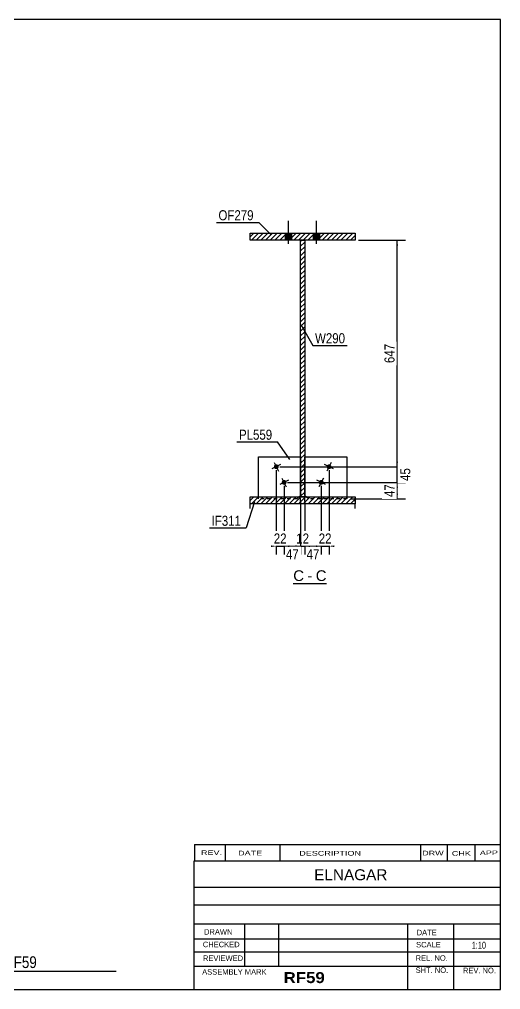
# Model space of a CAD drawing. Header units: millimetres. Extents: x -35 to 367, y -174 to 103.
# Drawn here: x 229.6 to 367.1, y -174.4 to 102.6 of the extents above; entities that cross this region are included whole.
import ezdxf

# ---------------------------------------------------------------- set-up
doc = ezdxf.new("R2010")
doc.units = ezdxf.units.MM
doc.linetypes.add('DXK_LINE_DOT1', pattern=[1.8814, 0.9407, -0.9407])
doc.styles.add('Arial', font='ARIAL.TTF', dxfattribs={"height": 0.2})
doc.styles.add('Arial Bold', font='ARIALBD.TTF', dxfattribs={"height": 0.2})
doc.styles.add('Arial Narrow', font='ARIALN.TTF', dxfattribs={"height": 0.2})

# ---------------------------------------------------------------- blocks, each defined once
blk = doc.blocks.new('Unknown-627307464-1210')
at = {"color": 5, "linetype": 'Continuous'}
for p, q in [((367.12, 102.62), (-32.88, 102.62)), ((-32.88, 102.62), (-32.88, -174.38)), ((367.12, -174.38), (367.12, 102.62)), ((-32.88, -174.38), (367.12, -174.38))]:
    blk.add_line(p, q, dxfattribs=at)
at = {"color": 174, "linetype": 'Continuous', "style": 'Arial'}
blk.add_text('Tekla structures', height=1.9102, rotation=90, dxfattribs=at).set_placement((-33.38, -173.88))
blk = doc.blocks.new('Unknown-627307464-14 - 1870')
at = {"color": 7, "linetype": 'Continuous'}
blk.add_line((307.86, -58.48), (317.37, -58.48), dxfattribs=at)
at = {"color": 0, "linetype": 'Continuous'}
blk.add_wipeout([(310.95, -57.73), (310.95, -54.53), (307.86, -54.53), (307.86, -57.73)], dxfattribs=at)
blk.add_wipeout([(313.33, -57.73), (313.33, -54.53), (311.91, -54.53), (311.91, -57.73)], dxfattribs=at)
at = {"color": 96, "linetype": 'Continuous', "style": 'Arial'}
blk.add_text('C', height=3.06, dxfattribs=at).set_placement((307.86, -57.73))
at = {"color": 0, "linetype": 'Continuous'}
blk.add_wipeout([(317.37, -57.73), (317.37, -54.53), (314.29, -54.53), (314.29, -57.73)], dxfattribs=at)
at = {"color": 96, "linetype": 'Continuous', "style": 'Arial'}
for s, p in [('C', (314.29, -57.73)), ('-', (311.91, -57.73))]:
    blk.add_text(s, height=3.06, dxfattribs=at).set_placement(p)
blk = doc.blocks.new('Bolt-627307464-1879 - 1870')
at = {"linetype": 'Continuous'}
for points in [[(307.45, 41.56), (305.65, 41.56), (305.65, 39.56), (307.45, 39.56)], [(307.45, 41.56), (305.65, 41.56), (305.65, 39.56), (307.45, 39.56)], [(315.45, 41.56), (313.65, 41.56), (313.65, 39.56), (315.45, 39.56)], [(315.45, 41.56), (313.65, 41.56), (313.65, 39.56), (315.45, 39.56)]]:
    blk.add_hatch(color=3, dxfattribs=at).paths.add_polyline_path(points)
at = {"color": 3, "linetype": 'Continuous'}
for p, q in [((306.55, 38.56), (306.55, 45.06)), ((306.55, 38.56), (306.55, 45.06)), ((314.55, 38.56), (314.55, 45.06)), ((314.55, 38.56), (314.55, 45.06)), ((305.65, 39.56), (305.65, 41.56)), ((305.65, 39.56), (305.65, 41.56)), ((307.45, 39.56), (307.45, 41.56)), ((307.45, 39.56), (307.45, 41.56)), ((313.65, 39.56), (313.65, 41.56)), ((313.65, 39.56), (313.65, 41.56)), ((315.45, 39.56), (315.45, 41.56)), ((315.45, 39.56), (315.45, 41.56))]:
    blk.add_line(p, q, dxfattribs=at)
blk = doc.blocks.new('Bolt-627307464-1873 - 1870')
at = {"linetype": 'Continuous'}
for points in [[(318.71, -25.42, -1), (317.46, -24.79, -1)], [(316.47, -29.89, -1), (315.22, -29.26, -1)]]:
    blk.add_hatch(color=3, dxfattribs=at).paths.add_polyline_path(points)
at = {"color": 3, "linetype": 'Continuous'}
for p, q in [((319.34, -25.73), (316.83, -24.48)), ((318.71, -23.85), (317.46, -26.36)), ((317.1, -30.2), (314.6, -28.95)), ((316.47, -28.33), (315.22, -30.83))]:
    blk.add_line(p, q, dxfattribs=at)
blk = doc.blocks.new('Part-627307464-1898 - 1870')
at = {"linetype": 'Continuous'}
h = blk.add_hatch(dxfattribs=at)
h.set_pattern_fill('', scale=0.3, style=0, pattern_type=0)
h.set_pattern_definition([(45, (311.14865, -33.6953), (-0.673519, 0.673519), [])])
h.paths.add_polyline_path([(309.95, -33.7), (311.15, -33.7), (311.15, 39.56), (309.95, 39.56)])
at = {"color": 2, "linetype": 'Continuous'}
for p, q in [((309.95, -33.7), (309.95, 39.56)), ((309.95, 39.56), (311.15, 39.56)), ((311.15, 39.56), (311.15, -33.7)), ((311.15, -33.7), (309.95, -33.7))]:
    blk.add_line(p, q, dxfattribs=at)
at = {"color": 7, "linetype": 'DXK_LINE_DOT1'}
for p, q in [((309.95, -35.03), (309.95, -33.7)), ((311.15, -35.03), (311.15, -33.7))]:
    blk.add_line(p, q, dxfattribs=at)
blk = doc.blocks.new('Bolt-627307464-1874 - 1870')
at = {"linetype": 'Continuous'}
for points in [[(303.64, -24.79, -1), (302.39, -25.42, -1)], [(305.87, -29.26, -1), (304.62, -29.89, -1)]]:
    blk.add_hatch(color=3, dxfattribs=at).paths.add_polyline_path(points)
at = {"color": 3, "linetype": 'Continuous'}
for p, q in [((304.26, -24.48), (301.76, -25.73)), ((302.39, -23.85), (303.64, -26.36)), ((306.5, -28.95), (304, -30.2)), ((304.62, -28.33), (305.87, -30.83))]:
    blk.add_line(p, q, dxfattribs=at)
blk = doc.blocks.new('Part-627307464-1899 - 1870')
at = {"color": 2, "linetype": 'Continuous'}
for p, q in [((311.18, -33.28), (311.18, -22.28)), ((311.18, -22.28), (323.18, -22.28)), ((323.18, -22.28), (323.18, -33.7)), ((311.6, -33.7), (311.18, -33.28))]:
    blk.add_line(p, q, dxfattribs=at)
at = {"color": 7, "linetype": 'DXK_LINE_DOT1'}
for p, q in [((311.18, -22.28), (323.18, -22.28)), ((312.18, -34.28), (311.6, -33.7)), ((323.18, -34.28), (312.18, -34.28)), ((323.18, -33.7), (323.18, -34.28))]:
    blk.add_line(p, q, dxfattribs=at)
blk = doc.blocks.new('Part-627307464-1921 - 1870')
at = {"color": 2, "linetype": 'Continuous'}
for p, q in [((297.92, -22.28), (309.92, -22.28)), ((297.92, -33.7), (297.92, -22.28)), ((309.92, -22.28), (309.92, -33.28)), ((309.5, -33.7), (309.92, -33.28))]:
    blk.add_line(p, q, dxfattribs=at)
at = {"color": 7, "linetype": 'DXK_LINE_DOT1'}
for p, q in [((297.92, -22.28), (309.92, -22.28)), ((297.92, -34.28), (297.92, -33.7)), ((308.92, -34.28), (297.92, -34.28)), ((309.5, -33.7), (308.92, -34.28))]:
    blk.add_line(p, q, dxfattribs=at)
blk = doc.blocks.new('Part-627307464-1928 - 1870')
at = {"linetype": 'Continuous'}
h = blk.add_hatch(dxfattribs=at)
h.set_pattern_fill('', scale=0.3, style=0, pattern_type=0)
h.set_pattern_definition([(45, (325.54865, -35.6995), (-0.67352, 0.67352), [])])
h.paths.add_polyline_path([(295.55, -35.7), (325.55, -35.7), (325.55, -33.7), (295.55, -33.7)])
at = {"color": 7, "linetype": 'DXK_LINE_DOT1'}
for p, q in [((295.55, -35.03), (295.55, -33.7)), ((325.55, -35.03), (325.55, -33.7))]:
    blk.add_line(p, q, dxfattribs=at)
at = {"color": 2, "linetype": 'Continuous'}
for p, q in [((295.55, -35.7), (295.55, -33.7)), ((295.55, -33.7), (325.55, -33.7)), ((295.55, -37.04), (295.55, -35.7)), ((325.55, -35.7), (295.55, -35.7)), ((325.55, -33.7), (325.55, -35.7)), ((325.55, -37.04), (325.55, -35.7))]:
    blk.add_line(p, q, dxfattribs=at)
blk = doc.blocks.new('Part-627307464-1939 - 1870')
at = {"linetype": 'Continuous'}
h = blk.add_hatch(dxfattribs=at)
h.set_pattern_fill('', scale=0.3, style=0, pattern_type=0)
h.set_pattern_definition([(45, (325.54865, 39.5628), (-0.67352, 0.67352), [])])
h.paths.add_polyline_path([(295.55, 39.56), (325.55, 39.56), (325.55, 41.56), (295.55, 41.56)])
at = {"color": 2, "linetype": 'Continuous'}
for p, q in [((295.55, 39.56), (295.55, 41.56)), ((295.55, 41.56), (325.55, 41.56)), ((325.55, 41.56), (325.55, 39.56)), ((325.55, 39.56), (295.55, 39.56))]:
    blk.add_line(p, q, dxfattribs=at)
blk = doc.blocks.new('StraightDimension-627307464-3877 - 1870')
at = {"linetype": 'Continuous'}
for points in [[(312.65, -48.03), (311.15, -47.78), (312.65, -47.53)], [(314.35, -47.53), (315.85, -47.78), (314.35, -48.03)]]:
    blk.add_hatch(color=7, dxfattribs=at).paths.add_polyline_path(points)
at = {"color": 7, "linetype": 'Continuous'}
for p, q in [((315.85, -30.58), (315.85, -50.03)), ((311.15, -35.02), (311.15, -50.03)), ((311.15, -47.78), (315.85, -47.78))]:
    blk.add_line(p, q, dxfattribs=at)
at = {"color": 0}
blk.add_wipeout([(315.93, -52.13), (315.93, -47.93), (311.07, -47.93), (311.07, -52.13)], dxfattribs=at)
at = {"color": 3, "style": 'Arial Narrow'}
blk.add_text('47', height=2.863, dxfattribs=at).set_placement((311.67, -51.53))
blk = doc.blocks.new('StraightDimension-627307464-3876 - 1870')
at = {"linetype": 'Continuous'}
for points in [[(314.35, -47.53), (315.85, -47.78), (314.35, -48.03)], [(319.58, -48.03), (318.08, -47.78), (319.58, -47.53)]]:
    blk.add_hatch(color=7, dxfattribs=at).paths.add_polyline_path(points)
at = {"color": 7, "linetype": 'Continuous'}
for p, q in [((318.08, -26.11), (318.08, -50.18)), ((315.85, -30.58), (315.85, -50.18)), ((315.85, -47.78), (318.08, -47.78))]:
    blk.add_line(p, q, dxfattribs=at)
at = {"color": 0}
blk.add_wipeout([(319.39, -47.63), (319.39, -43.43), (314.54, -43.43), (314.54, -47.63)], dxfattribs=at)
at = {"color": 3, "style": 'Arial Narrow'}
blk.add_text('22', height=2.863, dxfattribs=at).set_placement((315.14, -47.03))
blk = doc.blocks.new('StraightDimension-627307464-5524 - 1870')
at = {"linetype": 'Continuous'}
for points in [[(337.3, -31.08), (337.55, -29.58), (337.8, -31.08)], [(337.8, -32.78), (337.55, -34.28), (337.3, -32.78)]]:
    blk.add_hatch(color=7, dxfattribs=at).paths.add_polyline_path(points)
at = {"color": 7, "linetype": 'Continuous'}
for p, q in [((306.25, -29.58), (339.95, -29.58)), ((337.55, -34.28), (337.55, -29.58)), ((324.18, -34.28), (339.95, -34.28))]:
    blk.add_line(p, q, dxfattribs=at)
at = {"color": 0}
blk.add_wipeout([(337.4, -29.5), (333.2, -29.5), (333.2, -34.36), (337.4, -34.36)], dxfattribs=at)
at = {"color": 3, "style": 'Arial Narrow'}
blk.add_text('47', height=2.863, rotation=90.0002, dxfattribs=at).set_placement((336.8, -33.76))
blk = doc.blocks.new('StraightDimension-627307464-3878 - 1870')
at = {"linetype": 'Continuous'}
for points in [[(308.45, -47.53), (309.95, -47.78), (308.45, -48.03)], [(312.65, -48.03), (311.15, -47.78), (312.65, -47.53)]]:
    blk.add_hatch(color=7, dxfattribs=at).paths.add_polyline_path(points)
at = {"color": 7, "linetype": 'Continuous'}
for p, q in [((309.95, -35.02), (309.95, -50.18)), ((311.15, -35.02), (311.15, -50.18)), ((309.95, -47.78), (311.15, -47.78))]:
    blk.add_line(p, q, dxfattribs=at)
at = {"color": 0}
blk.add_wipeout([(312.98, -47.63), (312.98, -43.43), (308.12, -43.43), (308.12, -47.63)], dxfattribs=at)
at = {"color": 3, "style": 'Arial Narrow'}
blk.add_text('12', height=2.863, dxfattribs=at).set_placement((308.72, -47.03))
blk = doc.blocks.new('StraightDimension-627307464-3879 - 1870')
at = {"linetype": 'Continuous'}
for points in [[(306.75, -48.03), (305.25, -47.78), (306.75, -47.53)], [(308.45, -47.53), (309.95, -47.78), (308.45, -48.03)]]:
    blk.add_hatch(color=7, dxfattribs=at).paths.add_polyline_path(points)
at = {"color": 7, "linetype": 'Continuous'}
for p, q in [((305.25, -30.58), (305.25, -50.03)), ((309.95, -35.02), (309.95, -50.03)), ((305.25, -47.78), (309.95, -47.78))]:
    blk.add_line(p, q, dxfattribs=at)
at = {"color": 0}
blk.add_wipeout([(310.03, -52.13), (310.03, -47.93), (305.17, -47.93), (305.17, -52.13)], dxfattribs=at)
at = {"color": 3, "style": 'Arial Narrow'}
blk.add_text('47', height=2.863, dxfattribs=at).set_placement((305.77, -51.53))
blk = doc.blocks.new('StraightDimension-627307464-3880 - 1870')
at = {"linetype": 'Continuous'}
for points in [[(301.51, -47.53), (303.01, -47.78), (301.51, -48.03)], [(306.75, -48.03), (305.25, -47.78), (306.75, -47.53)]]:
    blk.add_hatch(color=7, dxfattribs=at).paths.add_polyline_path(points)
at = {"color": 7, "linetype": 'Continuous'}
for p, q in [((303.01, -26.11), (303.01, -50.18)), ((305.25, -30.58), (305.25, -50.18)), ((303.01, -47.78), (305.25, -47.78))]:
    blk.add_line(p, q, dxfattribs=at)
at = {"color": 0}
blk.add_wipeout([(306.56, -47.63), (306.56, -43.43), (301.7, -43.43), (301.7, -47.63)], dxfattribs=at)
at = {"color": 3, "style": 'Arial Narrow'}
blk.add_text('22', height=2.863, dxfattribs=at).set_placement((302.3, -47.03))
blk = doc.blocks.new('StraightDimension-627307464-5522 - 1870')
at = {"linetype": 'Continuous'}
for points in [[(337.3, 38.06), (337.55, 39.56), (337.8, 38.06)], [(337.8, -23.61), (337.55, -25.11), (337.3, -23.61)]]:
    blk.add_hatch(color=7, dxfattribs=at).paths.add_polyline_path(points)
at = {"color": 7, "linetype": 'Continuous'}
for p, q in [((326.55, 39.56), (339.95, 39.56)), ((337.55, -25.11), (337.55, 39.56)), ((304.01, -25.11), (339.95, -25.11))]:
    blk.add_line(p, q, dxfattribs=at)
at = {"color": 0}
blk.add_wipeout([(337.4, 10.57), (333.2, 10.57), (333.2, 3.89), (337.4, 3.89)], dxfattribs=at)
at = {"color": 3, "style": 'Arial Narrow'}
blk.add_text('647', height=2.863, rotation=90.0002, dxfattribs=at).set_placement((336.8, 4.49))
blk = doc.blocks.new('StraightDimension-627307464-5523 - 1870')
at = {"linetype": 'Continuous'}
for points in [[(337.3, -26.61), (337.55, -25.11), (337.8, -26.61)], [(337.8, -28.08), (337.55, -29.58), (337.3, -28.08)]]:
    blk.add_hatch(color=7, dxfattribs=at).paths.add_polyline_path(points)
at = {"color": 7, "linetype": 'Continuous'}
for p, q in [((304.01, -25.11), (339.8, -25.11)), ((337.55, -29.58), (337.55, -25.11)), ((306.25, -29.58), (339.8, -29.58))]:
    blk.add_line(p, q, dxfattribs=at)
at = {"color": 0}
blk.add_wipeout([(341.9, -24.91), (337.7, -24.91), (337.7, -29.77), (341.9, -29.77)], dxfattribs=at)
at = {"color": 3, "style": 'Arial Narrow'}
blk.add_text('45', height=2.863, rotation=90.0002, dxfattribs=at).set_placement((341.3, -29.17))
blk = doc.blocks.new('CBS_CALLOFF-627307464-6877')
at = {"color": 7, "linetype": 'Continuous'}
blk.add_line((141, -169.12), (257.23, -169.13), dxfattribs=at)
at = {"color": 3, "linetype": 'Continuous', "style": 'Arial Narrow'}
blk.add_text('QTY= 1 Nos.      RAFTER     MKD : RF59', height=3.3405, dxfattribs=at).set_placement((164.29, -168.22))
blk = doc.blocks.new('CBS_NAME_BLOG-627307464-6878')
at = {"color": 7, "linetype": 'Continuous'}
for p, q in [((279.53, -137.63), (367.05, -137.63)), ((279.53, -174.34), (279.53, -137.64)), ((279.53, -145.17), (367.05, -145.17)), ((279.6, -150.22), (367.12, -150.22)), ((279.53, -155.6), (367.05, -155.6)), ((294.05, -167.7), (294.05, -155.6)), ((303.74, -167.68), (303.74, -155.61)), ((340.65, -174.34), (340.65, -155.61)), ((353.71, -174.34), (353.71, -155.6)), ((279.54, -159.9), (367.12, -159.88)), ((279.53, -163.64), (367.05, -163.64)), ((279.53, -167.69), (367.05, -167.69)), ((279.53, -174.38), (367.12, -174.38))]:
    blk.add_line(p, q, dxfattribs=at)
at = {"color": 3, "linetype": 'Continuous', "style": 'Arial'}
blk.add_text('ELNAGAR', height=3.133, dxfattribs=at).set_placement((313.85, -143.16))
at = {"color": 3, "linetype": 'Continuous'}
for s, height, style, width, p in [('DRAWN', 1.566, 'Arial', 0.9, (282.36, -158.7)), ('DATE', 1.566, 'Arial', 0.9, (343.13, -158.87)), ('CHECKED', 1.566, 'Arial', 0.9, (282.02, -162.28)), ('SCALE', 1.566, 'Arial', 0.9, (342.97, -162.34)), ('1:10', 1.957, 'Arial Narrow', 0.9, (358.86, -162.7)), ('REVIEWED', 1.566, 'Arial', 0.9, (282.05, -166.2)), ('REL. NO.', 1.566, 'Arial', 0.9, (342.83, -166.15)), ('ASSEMBLY MARK', 1.5663, 'Arial', 0.9, (281.83, -170.13)), ('SHT. NO.', 1.566, 'Arial', 0.9, (342.83, -169.61)), ('REV. NO.', 1.566, 'Arial', 0.9, (356.35, -169.7)), ('RF59', 3.131, 'Arial Bold', 1.1, (305.11, -172.53))]:
    blk.add_text(s, height=height, dxfattribs=dict(at, style=style, width=width)).set_placement(p)
blk = doc.blocks.new('CBS_REVISION-627307464-6879')
at = {"color": 7, "linetype": 'Continuous'}
for p, q in [((279.61, -133), (367.11, -133)), ((279.61, -133), (279.61, -137.63)), ((288.41, -133), (288.41, -137.63)), ((304.01, -133), (304.01, -137.57)), ((344.26, -133), (344.26, -137.63)), ((351.8, -133), (351.8, -137.63)), ((359.75, -133), (359.75, -137.63)), ((279.61, -137.63), (367.11, -137.63))]:
    blk.add_line(p, q, dxfattribs=at)
at = {"color": 7, "style": 'Arial Narrow', "width": 1.7}
for s, height, p in [('REV.', 1.326, (281.48, -135.96)), ('DATE', 1.326, (292.1, -136.07)), ('DESCRIPTION', 1.3257, (309.58, -136.13)), ('DRW', 1.326, (344.69, -136.07)), ('CHK', 1.326, (353.18, -136.16)), ('APP', 1.326, (361.18, -136))]:
    blk.add_text(s, height=height, dxfattribs=at).set_placement(p)
blk = doc.blocks.new('Mark-627307464-1894 - 1870')
at = {"color": 0}
blk.add_wipeout([(322.68, 10.15), (322.68, 13.15), (314.09, 13.15), (314.09, 10.15)], dxfattribs=at)
blk.add_wipeout([(322.68, 10.15), (322.68, 13.15), (314.09, 13.15), (314.09, 10.15)], dxfattribs=at)
at = {"color": 7, "linetype": 'Continuous'}
for p, q in [((310.06, 15.55), (313.49, 9.55)), ((313.49, 9.55), (323.28, 9.55))]:
    blk.add_line(p, q, dxfattribs=at)
at = {"color": 3, "style": 'Arial Narrow'}
blk.add_text('W290', height=2.863, dxfattribs=at).set_placement((314.09, 10.15))
blk = doc.blocks.new('Mark-627307464-1917 - 1870')
at = {"color": 7, "linetype": 'Continuous'}
blk.add_line((306.89, -23.02), (303.35, -17.99), dxfattribs=at)
at = {"color": 0}
blk.add_wipeout([(301.85, -17.39), (301.85, -14.39), (292.35, -14.39), (292.35, -17.39)], dxfattribs=at)
blk.add_wipeout([(301.85, -17.39), (301.85, -14.39), (292.35, -14.39), (292.35, -17.39)], dxfattribs=at)
at = {"color": 7, "linetype": 'Continuous'}
blk.add_line((291.75, -17.99), (303.35, -17.99), dxfattribs=at)
at = {"color": 3, "style": 'Arial Narrow'}
blk.add_text('PL559', height=2.863, dxfattribs=at).set_placement((292.35, -17.39))
blk = doc.blocks.new('Mark-627307464-1924 - 1870')
at = {"color": 7, "linetype": 'Continuous'}
blk.add_line((296.78, -35.12), (294.44, -42.56), dxfattribs=at)
at = {"color": 0}
blk.add_wipeout([(292.94, -41.96), (292.94, -38.96), (284.53, -38.96), (284.53, -41.96)], dxfattribs=at)
blk.add_wipeout([(292.94, -41.96), (292.94, -38.96), (284.53, -38.96), (284.53, -41.96)], dxfattribs=at)
at = {"color": 7, "linetype": 'Continuous'}
blk.add_line((283.93, -42.56), (294.44, -42.56), dxfattribs=at)
at = {"color": 3, "style": 'Arial Narrow'}
blk.add_text('IF311', height=2.863, dxfattribs=at).set_placement((284.53, -41.96))
blk = doc.blocks.new('Mark-627307464-1935 - 1870')
at = {"color": 7, "linetype": 'Continuous'}
blk.add_line((301.58, 41.13), (298.04, 44.67), dxfattribs=at)
at = {"color": 0}
blk.add_wipeout([(296.54, 45.27), (296.54, 48.27), (286.49, 48.27), (286.49, 45.27)], dxfattribs=at)
blk.add_wipeout([(296.54, 45.27), (296.54, 48.27), (286.49, 48.27), (286.49, 45.27)], dxfattribs=at)
at = {"color": 7, "linetype": 'Continuous'}
blk.add_line((285.89, 44.67), (298.04, 44.67), dxfattribs=at)
at = {"color": 3, "style": 'Arial Narrow'}
blk.add_text('OF279', height=2.863, dxfattribs=at).set_placement((286.49, 45.27))

msp = doc.modelspace()

# ---------------------------------------------------------------- block references
for name in ['Unknown-627307464-1210', 'Bolt-627307464-1879 - 1870', 'Part-627307464-1939 - 1870', 'Part-627307464-1898 - 1870', 'Part-627307464-1921 - 1870', 'Bolt-627307464-1874 - 1870', 'Part-627307464-1899 - 1870', 'Bolt-627307464-1873 - 1870', 'Part-627307464-1928 - 1870', 'CBS_REVISION-627307464-6879', 'CBS_NAME_BLOG-627307464-6878', 'CBS_CALLOFF-627307464-6877']:
    msp.add_blockref(name, (0, 0))

# ---------------------------------------------------------------- next in the draw order: block references
for name in ['Mark-627307464-1935 - 1870', 'StraightDimension-627307464-3877 - 1870', 'Mark-627307464-1924 - 1870', 'Unknown-627307464-14 - 1870']:
    msp.add_blockref(name, (0, 0))

# ---------------------------------------------------------------- next in the draw order: block references
msp.add_blockref('StraightDimension-627307464-3876 - 1870', (0, 0))

# ---------------------------------------------------------------- next in the draw order: block references
msp.add_blockref('StraightDimension-627307464-5524 - 1870', (0, 0))

# ---------------------------------------------------------------- next in the draw order: block references
msp.add_blockref('StraightDimension-627307464-3878 - 1870', (0, 0))

# ---------------------------------------------------------------- next in the draw order: block references
msp.add_blockref('StraightDimension-627307464-3879 - 1870', (0, 0))

# ---------------------------------------------------------------- next in the draw order: block references
msp.add_blockref('StraightDimension-627307464-3880 - 1870', (0, 0))

# ---------------------------------------------------------------- next in the draw order: block references
msp.add_blockref('StraightDimension-627307464-5522 - 1870', (0, 0))

# ---------------------------------------------------------------- next in the draw order: block references
for name in ['Mark-627307464-1894 - 1870', 'Mark-627307464-1917 - 1870', 'StraightDimension-627307464-5523 - 1870']:
    msp.add_blockref(name, (0, 0))

doc.saveas('drawing.dxf')
